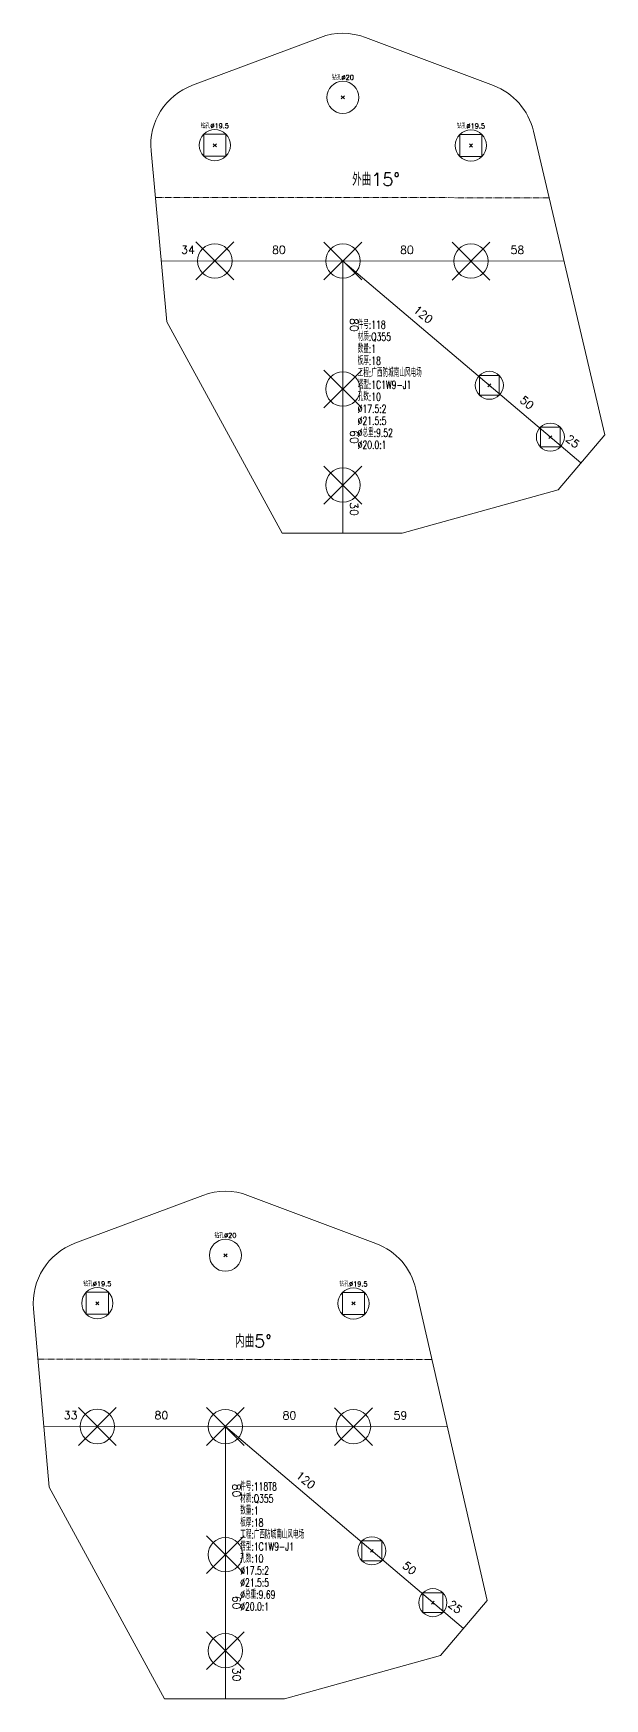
# Model space of a CAD drawing. Extents: x -105 to 10956, y -4548 to 9487.
# Drawn here: x 5286 to 5643, y 4208 to 5249 of the extents above; entities that cross this region are included whole.
import ezdxf
from ezdxf.enums import TextEntityAlignment as Align

# ---------------------------------------------------------------- set-up
doc = ezdxf.new("R2010")
doc.units = 0
doc.header["$MEASUREMENT"] = 0
doc.linetypes.add('制弯线', pattern=[5.9, 4, -0.5, 0.2, -0.5, 0.2, -0.5])
doc.layers.add('1', color=7, linetype='CONTINUOUS', lineweight=25)
doc.layers.add('2', color=7, linetype='CONTINUOUS', lineweight=25)
doc.styles.get("Standard").update_dxf_attribs({"font": 'simplex.shx', "width": 0.7, "height": 3, "bigfont": 'gbhzfs.shx'})

msp = doc.modelspace()

# ---------------------------------------------------------------- linework, layer by layer
at = {"layer": '1', "color": 7, "linetype": 'Continuous', "lineweight": 18}
for p, q in [((5465.24854, 5246.27628), (5385.24857, 5216.33806)), ((5573.33839, 5216.19546), (5493.33841, 5246.25726)), ((5642.82397, 4997.90531), (5598.25803, 5187.68404)), ((5359.42235, 5175.36636), (5369.24246, 5068.63803)), ((5369.24246, 5068.63803), (5441.27177, 4936.55306)), ((5613.7043, 4963.59796), (5642.82397, 4997.90531)), ((5516.27177, 4936.55306), (5613.7043, 4963.59796)), ((5441.27177, 4936.55306), (5516.27177, 4936.55306)), ((5391.85975, 4522.83281), (5311.85977, 4492.89459)), ((5499.9496, 4492.752), (5419.94962, 4522.81379)), ((5569.43152, 4269.72236), (5524.86924, 4464.24058)), ((5286.03356, 4451.92289), (5295.85001, 4340.45508)), ((5295.85001, 4340.45508), (5367.87932, 4208.37011)), ((5540.31184, 4235.41501), (5569.43152, 4269.72236)), ((5442.87932, 4208.37011), (5540.31184, 4235.41501)), ((5367.87932, 4208.37011), (5442.87932, 4208.37011))]:
    msp.add_line(p, q, dxfattribs=at)
at = {"layer": '1', "color": 7, "linetype": 'Continuous', "lineweight": 13}
for p, q in [((5478.26812, 5207.8136), (5480.26812, 5209.8136)), ((5480.26812, 5207.8136), (5478.26812, 5209.8136)), ((5392.37489, 5171.98214), (5392.37489, 5185.76864)), ((5392.37489, 5185.76864), (5406.16139, 5185.76864)), ((5406.16139, 5185.76864), (5406.16139, 5171.98214)), ((5552.37484, 5171.85856), (5552.37484, 5185.64506)), ((5552.37484, 5185.64506), (5566.16134, 5185.64506)), ((5566.16134, 5185.64506), (5566.16134, 5171.85856)), ((5406.16139, 5171.98214), (5392.37489, 5171.98214)), ((5398.29314, 5177.90039), (5400.24314, 5179.85039)), ((5400.24314, 5177.90039), (5398.29314, 5179.85039)), ((5566.16134, 5171.85856), (5552.37484, 5171.85856)), ((5558.29309, 5177.77681), (5560.24309, 5179.72681)), ((5560.24309, 5177.77681), (5558.29309, 5179.72681)), ((5387.4468, 5094.78985), (5411.0968, 5118.43985)), ((5411.0968, 5094.78985), (5387.4468, 5118.43985)), ((5467.44677, 5094.72806), (5491.09677, 5118.37806)), ((5491.09677, 5094.72806), (5467.44677, 5118.37806)), ((5547.44675, 5094.66627), (5571.09675, 5118.31627)), ((5571.09675, 5094.66627), (5547.44675, 5118.31627)), ((5467.44678, 5014.72807), (5491.09678, 5038.37807)), ((5491.09678, 5014.72807), (5467.44678, 5038.37807)), ((5564.5742, 5022.71597), (5564.5742, 5035.08847)), ((5564.5742, 5035.08847), (5576.9467, 5035.08847)), ((5569.88545, 5028.02722), (5571.63545, 5029.77722)), ((5571.63545, 5028.02722), (5569.88545, 5029.77722)), ((5576.9467, 5035.08847), (5576.9467, 5022.71597)), ((5576.9467, 5022.71597), (5564.5742, 5022.71597)), ((5602.6943, 4990.36145), (5602.6943, 5002.73395)), ((5602.6943, 5002.73395), (5615.0668, 5002.73395)), ((5608.00555, 4995.6727), (5609.75555, 4997.4227)), ((5609.75555, 4995.6727), (5608.00555, 4997.4227)), ((5615.0668, 5002.73395), (5615.0668, 4990.36145)), ((5615.0668, 4990.36145), (5602.6943, 4990.36145)), ((5467.44678, 4954.72806), (5491.09678, 4978.37806)), ((5491.09678, 4954.72806), (5467.44678, 4978.37806)), ((5404.87933, 4484.37015), (5406.87933, 4486.37015)), ((5406.87933, 4484.37015), (5404.87933, 4486.37015)), ((5318.9861, 4448.53868), (5318.9861, 4462.32518)), ((5318.9861, 4462.32518), (5332.7726, 4462.32518)), ((5324.90435, 4454.45693), (5326.85435, 4456.40693)), ((5326.85435, 4454.45693), (5324.90435, 4456.40693)), ((5332.7726, 4462.32518), (5332.7726, 4448.53868)), ((5478.98605, 4448.4151), (5478.98605, 4462.2016)), ((5478.98605, 4462.2016), (5492.77255, 4462.2016)), ((5484.9043, 4454.33335), (5486.8543, 4456.28335)), ((5486.8543, 4454.33335), (5484.9043, 4456.28335)), ((5492.77255, 4462.2016), (5492.77255, 4448.4151)), ((5332.7726, 4448.53868), (5318.9861, 4448.53868)), ((5492.77255, 4448.4151), (5478.98605, 4448.4151)), ((5314.05435, 4366.6069), (5337.70435, 4390.2569)), ((5337.70435, 4366.6069), (5314.05435, 4390.2569)), ((5394.05432, 4366.54511), (5417.70432, 4390.19511)), ((5417.70432, 4366.54511), (5394.05432, 4390.19511)), ((5474.0543, 4366.48332), (5497.7043, 4390.13332)), ((5497.7043, 4366.48332), (5474.0543, 4390.13332)), ((5394.05432, 4286.54512), (5417.70432, 4310.19512)), ((5417.70432, 4286.54512), (5394.05432, 4310.19512)), ((5491.18175, 4294.53302), (5491.18175, 4306.90552)), ((5491.18175, 4306.90552), (5503.55425, 4306.90552)), ((5496.493, 4299.84427), (5498.243, 4301.59427)), ((5498.243, 4299.84427), (5496.493, 4301.59427)), ((5503.55425, 4306.90552), (5503.55425, 4294.53302)), ((5503.55425, 4294.53302), (5491.18175, 4294.53302)), ((5529.30184, 4262.1785), (5529.30184, 4274.551)), ((5529.30184, 4274.551), (5541.67434, 4274.551)), ((5534.61309, 4267.48975), (5536.36309, 4269.23975)), ((5536.36309, 4267.48975), (5534.61309, 4269.23975)), ((5541.67434, 4274.551), (5541.67434, 4262.1785)), ((5541.67434, 4262.1785), (5529.30184, 4262.1785)), ((5394.05432, 4226.54511), (5417.70432, 4250.19511)), ((5417.70432, 4226.54511), (5394.05432, 4250.19511))]:
    msp.add_line(p, q, dxfattribs=at)
for centre, radius in [((5479.26812, 5208.8136), 10), ((5399.26814, 5178.87539), 9.75), ((5559.26809, 5178.75181), 9.75), ((5399.2718, 5106.61485), 10.75), ((5479.27177, 5106.55306), 10.75), ((5559.27175, 5106.49127), 10.75), ((5479.27178, 5026.55307), 10.75), ((5570.76045, 5028.90222), 8.75), ((5608.88055, 4996.5477), 8.75), ((5479.27178, 4966.55306), 10.75), ((5405.87933, 4485.37015), 10), ((5325.87935, 4455.43193), 9.75), ((5485.8793, 4455.30835), 9.75), ((5325.87935, 4378.4319), 10.75), ((5405.87932, 4378.37011), 10.75), ((5485.8793, 4378.30832), 10.75), ((5405.87932, 4298.37012), 10.75), ((5497.368, 4300.71927), 8.75), ((5535.48809, 4268.36475), 8.75), ((5405.87932, 4238.37011), 10.75)]:
    msp.add_circle(centre, radius, dxfattribs=at)
at = {"layer": '1', "color": 7, "linetype": 'Continuous', "lineweight": 18}
for centre, start, end in [((5479.26812, 5208.81361), 69.40515326, 110.51725251), ((5399.26814, 5178.87538), 110.51725312, 185.03278241), ((5559.26809, 5178.75181), 12.903263, 69.40515679), ((5405.87932, 4485.37015), 69.40515383, 110.51724998), ((5325.87935, 4455.43193), 110.51725151, 185.03278516), ((5485.8793, 4455.30835), 12.90326669, 69.40515605)]:
    msp.add_arc(centre, 40, start, end, dxfattribs=at)
at = {"layer": '2', "color": 190, "linetype": '制弯线', "lineweight": 13}
for p, q in [((5362.09917, 5146.27383), (5608.02704, 5146.08389)), ((5288.8043, 4420.46055), (5534.94238, 4420.27044))]:
    msp.add_line(p, q, dxfattribs=at)
at = {"layer": '2', "color": 9, "linetype": 'Continuous', "lineweight": 13}
for p, q in [((5365.74582, 5106.64074), (5617.33515, 5106.44642)), ((5479.27175, 5106.55306), (5479.27176, 4936.55306)), ((5479.27226, 5106.55306), (5627.9406, 4980.37046)), ((5292.5033, 4378.45767), (5544.56589, 4378.26299)), ((5405.8793, 4378.37011), (5405.87931, 4208.37011)), ((5405.87981, 4378.37011), (5554.54815, 4252.18751))]:
    msp.add_line(p, q, dxfattribs=at)

# ---------------------------------------------------------------- texts
at = {"layer": '1', "color": 7, "linetype": 'Continuous', "lineweight": 13}
for s, p in [('钻孔%%c20', (5479.26812, 5218.8136)), ('钻孔%%c19.5', (5399.26814, 5188.62539)), ('钻孔%%c19.5', (5559.26809, 5188.50181)), ('钻孔%%c20', (5405.87933, 4495.37015)), ('钻孔%%c19.5', (5325.87935, 4465.18193)), ('钻孔%%c19.5', (5485.8793, 4465.05835))]:
    msp.add_text(s, height=3, dxfattribs=at).set_placement(p, align=Align.BOTTOM_CENTER)
at = {"layer": '2', "color": 7, "linetype": 'Continuous', "lineweight": 13}
for s, p in [('外曲15%%d', (5485.06696, 5151.17886)), ('内曲5%%d', (5411.8772, 4425.3655))]:
    msp.add_text(s, height=8, dxfattribs=at).set_placement(p, align=Align.BOTTOM_LEFT)
for s, p in [('34', (5382.51113, 5109.6278)), ('80', (5439.2741, 5109.58396)), ('80', (5519.27408, 5109.52217)), ('58', (5588.30577, 5109.46885)), ('33', (5309.19364, 4381.44479)), ('80', (5365.88165, 4381.40101)), ('80', (5445.88163, 4381.33922)), ('59', (5515.22491, 4381.28566))]:
    msp.add_text(s, height=5, dxfattribs=at).set_placement(p, align=Align.BOTTOM_CENTER)
for s, rotation, p in [('120', 321, (5526.95765, 5070.01486)), ('80', 271, (5482.27177, 5066.55306)), ('50', 321, (5591.76179, 5015.01219)), ('60', 271, (5482.27178, 4996.55306)), ('25', 321, (5620.35186, 4990.74631)), ('30', 271, (5482.27177, 4951.55306)), ('120', 321, (5453.56519, 4341.83191)), ('80', 271, (5408.87931, 4338.37011)), ('50', 321, (5518.36933, 4286.82924)), ('60', 271, (5408.87932, 4268.37011)), ('25', 321, (5546.95941, 4262.56336)), ('30', 271, (5408.87932, 4223.37011))]:
    msp.add_text(s, height=5, rotation=rotation, dxfattribs=at).set_placement(p, align=Align.BOTTOM_CENTER)
at = {"layer": '2', "color": 7, "linetype": 'Continuous', "lineweight": 13, "char_height": 5, "width": 500, "attachment_point": 1, "line_spacing_factor": 0.9}
for s, insert in [('件号:118\\P材质:Q355\\P数量:1\\P板厚:18\\P工程:广西防城南山风电场\\P塔型:1C1W9-J1\\P孔数:10\\P%%c17.5:2\\P%%c21.5:5\\P%%c总重:9.52\\P%%c20.0:1', (5488.50891, 5069.23493)), ('件号:118T8\\P材质:Q355\\P数量:1\\P板厚:18\\P工程:广西防城南山风电场\\P塔型:1C1W9-J1\\P孔数:10\\P%%C17.5:2\\P%%C21.5:5\\P%%C总重:9.69\\P%%C20.0:1', (5415.11829, 4343.42172))]:
    msp.add_mtext(s, dxfattribs=dict(at, insert=insert))

doc.saveas('drawing.dxf')
